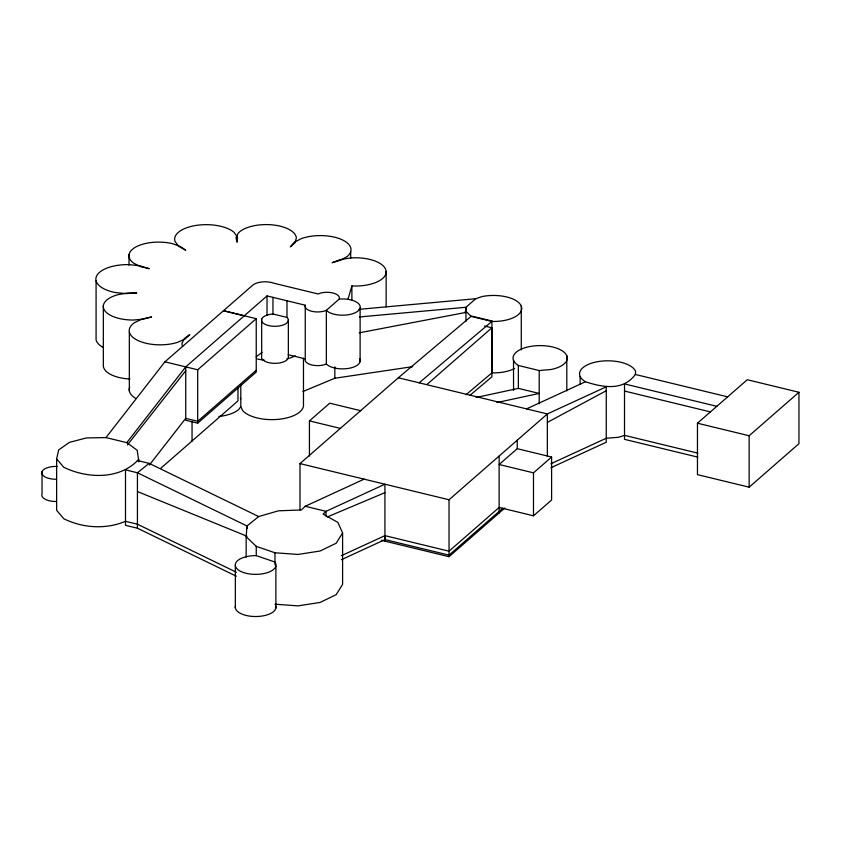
<?xml version="1.0" encoding="UTF-8"?>
<svg xmlns="http://www.w3.org/2000/svg" width="841" height="841" viewBox="0 0 841 841"><rect width="100%" height="100%" fill="white"/><g stroke="black" fill="none" stroke-linecap="round" stroke-linejoin="round"><path stroke-width="1.26" d="M492.248 327.57L491.859 376.842L469.951 395.333M246.161 557.257L246.161 536.684L246.991 525.961L258.702 516.563L278.392 510.823L301.351 509.951L305.199 506.282L364.1 479.16M585.431 381.761C602.65 387.344 623.013 391.307 635.344 374.466L635.638 371.47A28.268 13.014 0 0 0 596.332 361.935A28.268 13.014 0 0 0 585.431 381.761L526.529 408.884M385.367 535.444L384.926 539.628L341.341 559.728M236.384 572.248L137.43 524.195L125.498 521.304C105.998 529.609 82.628 528.137 63.758 518.708L56.641 510.308L56.641 458.881L58.67 449.924L69.383 442.387L86.413 437.94L105.966 437.583L126.791 442.639L137.199 450.261L138.849 461.814M347.911 299.512L351.885 285.929A30.697 14.129 0 0 0 386.145 271.475L386.145 306.902M384.926 541.152L384.926 484.216L326.024 511.339L323.102 514.135L337.882 522.429L342.602 532.942L336.169 543.254L320.074 551.013L297.987 554.45L274.954 552.768L256.253 546.356L246.161 536.684M240.799 384.905L240.799 406.676L238.592 409.63A30.139 13.866 0 0 1 218.912 416.484M105.966 437.583L164.92 361.83L252.636 285.257A14.087 6.486 0 0 1 274.008 283.259L318.129 293.972A12.478 5.74 0 0 1 332.784 292.952A12.478 5.74 0 0 1 339.228 299.091A17.672 8.137 0 0 1 359.612 304.957A17.672 8.137 0 0 1 348.395 314.744A17.672 8.137 0 0 1 326.35 310.329A12.552 5.771 0 0 1 311.769 311.286A12.552 5.771 0 0 1 305.251 305.209L267.028 295.927L185.745 366.876L126.791 442.639M149.393 465.031L185.745 418.324M127.454 444.9L185.745 370.702M185.745 366.876L185.745 420.258L197.698 423.16L197.698 369.777L256.242 318.686L223.454 310.728M256.158 356.868L262.087 352.326M256.368 370.124L197.74 421.288L185.693 418.366M339.228 299.091L326.35 310.329L326.35 364.006A17.672 8.137 0 0 0 348.395 368.421A17.672 8.137 0 0 0 359.612 358.634M197.698 423.16L256.242 372.069L256.242 318.686M160.568 468.479L237.971 400.915L237.971 387.796M309.425 456.053L309.425 420.899L329.725 403.186L360.757 410.713M521.273 349.824L521.273 306.113A28.268 13.014 0 0 0 481.967 296.579L475.764 298.723L465.967 307.28L359.506 316.952M299.995 509.888L299.995 463.601L398.329 377.777L471.475 316.048L492.3 321.094L419.154 382.834M427.018 384.432L491.89 327.801L484.542 326.024M381.257 540.258L449.031 556.7L449.031 499.764L547.354 413.94L606.256 386.818L606.256 442.229L550.887 467.764M517.236 448.695L499.123 464.505L533.488 472.842L551.601 457.031L517.236 448.695L517.236 440.221M502.939 508.08L449.031 555.134L384.926 539.586M449.031 556.7L504.842 507.985M341.341 555.712L384.926 535.643L449.031 551.191L499.123 507.47L533.488 515.806L551.601 499.996L551.601 457.031M697.462 423.202L747.271 379.733L798.95 392.274L798.95 443.701L749.142 487.181L697.462 474.639L697.462 423.202L749.142 435.743L798.95 392.274M465.988 394.744L491.89 372.878A28.268 13.014 0 0 0 514.671 368.484M56.641 458.881L63.758 467.27C87.254 478.676 119.958 479.969 138.849 459.239M258.702 516.563L149.141 463.359L137.43 472.768L137.43 528.211L236.384 576.232M547.354 422.403L606.287 390.708M550.887 463.748L606.256 438.245L618.745 437.257L624.516 435.354L697.851 453.141M327.233 516.963L384.926 492.668M302.907 391.517L334.844 378.25L412.742 366.634M476.111 397.488L518.361 388.384L539.207 393.441L496.936 402.545M359.275 332.815L465.967 312.4L464.726 312.095L464.726 312.631M358.928 309.341L475.764 298.723M518.361 365.488L539.197 370.545L551.044 369.504A27.112 12.478 0 0 0 564.132 352.232A27.112 12.478 0 0 0 525.73 347.512A27.112 12.478 0 0 0 518.361 365.488L518.361 388.384M274.954 604.195L297.987 605.877L320.074 602.44L336.169 594.682L342.602 584.369L342.602 532.942M521.273 306.113A28.268 13.014 0 0 1 491.89 321.451L471.065 316.405L465.777 311.107L465.967 307.28L465.967 321.399M635.344 374.466L727.644 396.857M716.816 406.319L624.516 383.916L624.516 439.338L697.851 457.136M624.516 391.054L710.487 411.922M286.991 317.404A13.435 6.181 0 0 1 279.538 325.93A13.435 6.181 0 0 1 261.898 321.64A13.435 6.181 0 0 1 272.957 314.008L286.991 317.404L286.991 300.773M398.329 377.777L547.354 413.94L547.354 456.253M288.211 354.744L305.251 358.886A12.552 5.771 0 0 0 311.769 364.962A12.552 5.771 0 0 0 326.35 364.006M164.92 361.83L197.698 369.777M309.425 420.899L340.468 428.426M299.995 463.601L449.031 499.764M137.335 460.5L149.141 463.359M305.199 506.282L326.024 511.339L326.024 516.237M137.43 528.211L125.498 525.32L125.498 469.867L137.43 472.768L246.991 525.961L246.991 528.526M223.496 310.697L244.279 315.785M235.343 565.814A20.363 9.367 0 0 1 256.253 555.638L274.954 562.051A20.363 9.367 0 0 1 259.753 574.182A20.363 9.367 0 0 1 235.343 565.814L235.343 607.969M137.43 491.543L246.991 536.243M240.305 397.982L240.799 399.044M240.799 406.676L242.65 410.597A31.632 14.56 0 0 0 279.033 419.26A31.632 14.56 0 0 0 303.475 404.132L303.475 358.203M749.142 435.743L749.142 487.181M580.143 376.463L580.143 384.179M566.802 355.743L566.802 390.928M539.197 370.545L539.197 403.806M533.488 472.842L533.488 515.806M513.536 360.4L513.536 390.382M499.123 456.043L499.123 512.978M491.89 321.451L491.89 372.878M360.116 307.974L360.116 361.651M351.885 285.929L351.885 300.363M350.686 251.764L350.686 258.334M334.844 366.781L334.844 378.25M305.251 305.209L305.251 358.886M288.347 319.895L288.347 356.941A13.435 6.181 0 0 1 274.019 363.333A13.435 6.181 0 0 1 261.677 356.121L261.677 319.075M275.89 565.951L275.89 608.096M274.954 552.768L274.954 564.605M272.957 297.367L272.957 314.008M267.028 295.927L267.028 315.564M256.253 546.356L256.253 555.638M236.742 236.132L236.742 241.272M192.053 421.32L192.053 440.999M129.335 331.922L129.335 390.97M129.009 254.707L129.009 265.209M103.338 305.693L103.338 364.742A29.54 13.593 0 0 0 129.966 379.007M96.084 280.852L96.084 339.911A31.506 14.497 0 0 0 103.38 347.575M42.05 471.654L42.05 493.909A13.929 6.413 0 0 0 56.505 501.488M386.145 271.475A30.697 14.129 0 0 0 350.077 257.987L340.206 259.627L332.121 262.707L340.962 260.132L347.396 256.337A30.654 14.108 0 0 0 339.88 238.812A30.654 14.108 0 0 0 301.057 238.728L294.171 242.355L290.345 246.844L294.991 242.671L296.368 238.024A30.234 13.919 0 0 0 271.643 224.81A30.234 13.919 0 0 0 238.297 233.083L235.964 237.646L237.067 242.313L237.509 237.225L234.113 232.379A31.59 14.539 0 0 0 196.142 225.42A31.59 14.539 0 0 0 175.044 241.525L178.691 246.329L185.724 250.261L180.363 246.487L172.636 243.732A29.645 13.645 0 0 0 136.662 246.55A29.645 13.645 0 0 0 133.898 263.296L140.584 266.586L149.235 268.689L140.1 265.861L129.419 264.652A31.506 14.497 0 0 0 96.704 275.795A31.506 14.497 0 0 0 115.154 292.489L125.887 293.604L136.81 292.952L127.096 293.089L118.013 294.665A29.54 13.593 0 0 0 104.421 310.129A29.54 13.593 0 0 0 133.603 320.022L143.138 319.17L151.559 316.952L142.003 319.086L134.592 322.597A30.907 14.223 0 0 0 138.218 340.647A30.907 14.223 0 0 0 177.43 342.403L185.083 339.007L189.782 334.613L184.358 338.545L182.076 343.086A30.139 13.866 0 0 0 182.581 346.587M295.286 355.838A31.632 14.56 0 0 1 286.855 358.855M264.337 360.158A31.632 14.56 0 0 1 257.378 358.96M56.505 479.233A13.929 6.413 0 0 1 41.819 472.653A13.929 6.413 0 0 1 57.293 466.461M135.864 398.487A30.907 14.223 0 0 1 129.64 387.291M275.869 606.13A20.363 9.367 0 0 1 255.485 616.527A20.363 9.367 0 0 1 235.427 605.993"/></g></svg>
